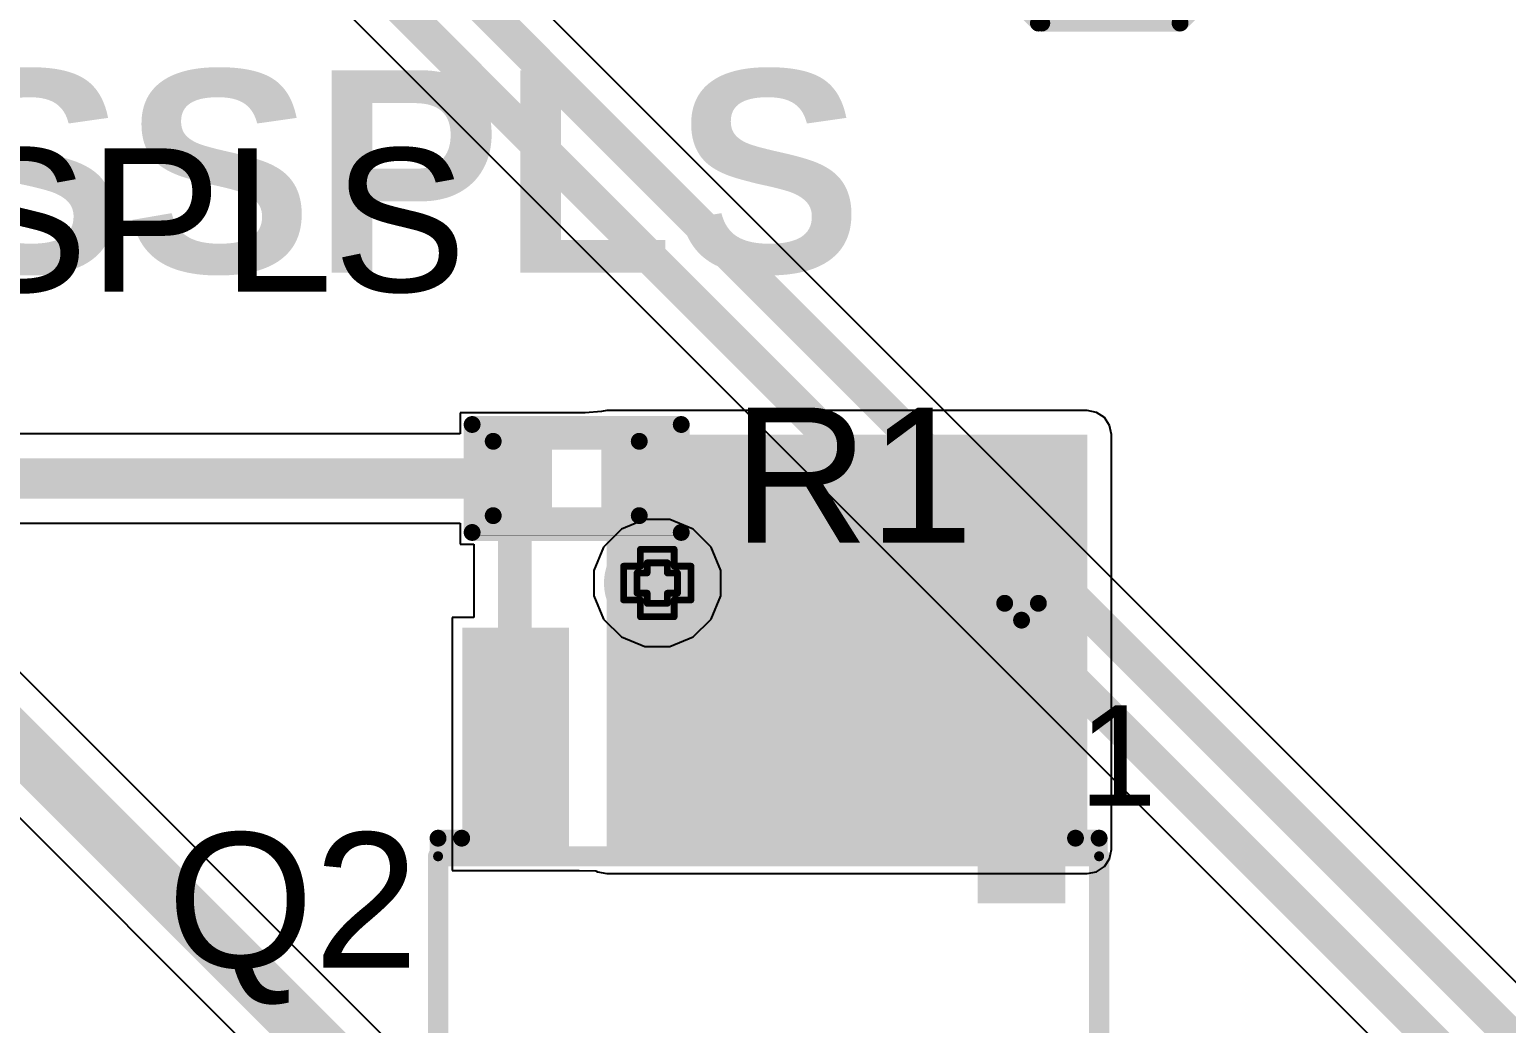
# Model space of a CAD drawing. Header units: inches. Extents: x -0.1 to 17.9, y -0.8 to 4.8.
# Drawn here: x 1.3509 to 1.7888, y 0.8184 to 1.1131 of the extents above; entities that cross this region are included whole.
import ezdxf

# ---------------------------------------------------------------- set-up
doc = ezdxf.new("R2010")
doc.units = ezdxf.units.IN
doc.header["$MEASUREMENT"] = 0
for name, color, linetype in [('Bottom Layer 1', 5, 'Continuous'), ('Bottom Solder', 6, 'Continuous'), ('Drill Drawing', 1, 'Continuous'), ('GND+Signal', 16, 'Continuous'), ('Multi-Layer', 9, 'Continuous'), ('Pad Holes', 156, 'Continuous'), ('PWR+Signal', 76, 'Continuous'), ('Top 3D Body', 56, 'Continuous'), ('Top Layer 1', 1, 'Continuous'), ('Top Overlay', 2, 'Continuous'), ('Top Paste', 8, 'Continuous'), ('Top Solder', 216, 'Continuous'), ('Via Holes', 16, 'Continuous')]:
    doc.layers.add(name, color=color, linetype=linetype)
doc.styles.add('Arial', font='', dxfattribs={"height": 0.2})
doc.styles.add('Arial_Bold', font='', dxfattribs={"height": 0.2})
doc.styles.get('Arial').set_extended_font_data('Arial')
doc.styles.get('Arial_Bold').set_extended_font_data('Arial', bold=True)

# ---------------------------------------------------------------- blocks, each defined once
blk = doc.blocks.new('R___0402_160')
at = {"layer": 'Top Layer 1'}
for points in [[(-0.0275, -0.0125), (-0.0275, 0.0125), (-0.0095, 0.0125), (-0.0095, -0.0125)], [(0.0095, -0.0125), (0.0095, 0.0125), (0.0275, 0.0125), (0.0275, -0.0125)]]:
    blk.add_hatch(color=1, dxfattribs=at).paths.add_polyline_path(points)
at = {"layer": 'Top Paste'}
for points in [[(-0.0275, -0.0125), (-0.0275, 0.0125), (-0.0095, 0.0125), (-0.0095, -0.0125)], [(0.0095, -0.0125), (0.0095, 0.0125), (0.0275, 0.0125), (0.0275, -0.0125)]]:
    blk.add_hatch(color=8, dxfattribs=at).paths.add_polyline_path(points)
at = {"layer": 'Top Solder'}
for points in [[(-0.02967, -0.01467), (-0.02967, 0.01467), (-0.00733, 0.01467), (-0.00733, -0.01467)], [(0.00733, -0.01467), (0.00733, 0.01467), (0.02967, 0.01467), (0.02967, -0.01467)]]:
    blk.add_hatch(color=216, dxfattribs=at).paths.add_polyline_path(points)
at = {"layer": 'Top Overlay'}
for points in [[(-0.031, 0.016, 0.005, 0.005, 0), (0.031, 0.016, 0.005, 0.005, 0)], [(-0.031, -0.016, 0.005, 0.005, 0), (-0.031, 0.016, 0.005, 0.005, 0)], [(0.031, -0.016, 0.005, 0.005, 0), (0.031, 0.016, 0.005, 0.005, 0)], [(-0.031, -0.016, 0.005, 0.005, 0), (0.031, -0.016, 0.005, 0.005, 0)], [(-0.032, -0.017, 0.000127, 0.000127, 0), (0.032, -0.017, 0.000127, 0.000127, 0)]]:
    blk.add_lwpolyline(points, format="xyseb", dxfattribs=at)
for points in [[(-0.03225, 0.016, 0.0025, 0.0025, 1), (-0.02975, 0.016, 0.0025, 0.0025, 1)], [(-0.03225, 0.016, 0.0025, 0.0025, 1), (-0.02975, 0.016, 0.0025, 0.0025, 1)], [(0.02975, 0.016, 0.0025, 0.0025, 1), (0.03225, 0.016, 0.0025, 0.0025, 1)], [(0.02975, 0.016, 0.0025, 0.0025, 1), (0.03225, 0.016, 0.0025, 0.0025, 1)], [(-0.03225, -0.016, 0.0025, 0.0025, 1), (-0.02975, -0.016, 0.0025, 0.0025, 1)], [(-0.03225, -0.016, 0.0025, 0.0025, 1), (-0.02975, -0.016, 0.0025, 0.0025, 1)], [(-0.03203, -0.017, 0.0000635, 0.0000635, 1), (-0.03197, -0.017, 0.0000635, 0.0000635, 1)], [(0.02975, -0.016, 0.0025, 0.0025, 1), (0.03225, -0.016, 0.0025, 0.0025, 1)], [(0.02975, -0.016, 0.0025, 0.0025, 1), (0.03225, -0.016, 0.0025, 0.0025, 1)], [(0.03197, -0.017, 0.0000635, 0.0000635, 1), (0.03203, -0.017, 0.0000635, 0.0000635, 1)]]:
    blk.add_lwpolyline(points, format="xyseb", close=True, dxfattribs=at)
blk = doc.blocks.new('SOIC_8_169')
at = {"layer": 'Top Layer 1'}
for points in [[(-0.07579, 0.08681), (-0.07579, 0.06319), (-0.13681, 0.06319), (-0.13681, 0.08681)], [(0.13681, 0.08681), (0.13681, 0.06319), (0.07579, 0.06319), (0.07579, 0.08681)], [(-0.07579, 0.03681), (-0.07579, 0.01319), (-0.13681, 0.01319), (-0.13681, 0.03681)], [(0.13681, 0.03681), (0.13681, 0.01319), (0.07579, 0.01319), (0.07579, 0.03681)], [(-0.07579, -0.01319), (-0.07579, -0.03681), (-0.13681, -0.03681), (-0.13681, -0.01319)], [(0.13681, -0.01319), (0.13681, -0.03681), (0.07579, -0.03681), (0.07579, -0.01319)], [(-0.07579, -0.06319), (-0.07579, -0.08681), (-0.13681, -0.08681), (-0.13681, -0.06319)], [(0.13681, -0.06319), (0.13681, -0.08681), (0.07579, -0.08681), (0.07579, -0.06319)]]:
    blk.add_hatch(color=1, dxfattribs=at).paths.add_polyline_path(points)
at = {"layer": 'Top Overlay'}
blk.add_hatch(color=2, dxfattribs=at).paths.add_polyline_path([(-0.07201, 0.06201), (-0.05901, 0.06201), (-0.05901, 0.08801), (-0.07201, 0.08801)])
at = {"layer": 'Top Paste'}
for points in [[(-0.07579, 0.08681), (-0.07579, 0.06319), (-0.13681, 0.06319), (-0.13681, 0.08681)], [(0.13681, 0.08681), (0.13681, 0.06319), (0.07579, 0.06319), (0.07579, 0.08681)], [(-0.07579, 0.03681), (-0.07579, 0.01319), (-0.13681, 0.01319), (-0.13681, 0.03681)], [(0.13681, 0.03681), (0.13681, 0.01319), (0.07579, 0.01319), (0.07579, 0.03681)], [(-0.07579, -0.01319), (-0.07579, -0.03681), (-0.13681, -0.03681), (-0.13681, -0.01319)], [(0.13681, -0.01319), (0.13681, -0.03681), (0.07579, -0.03681), (0.07579, -0.01319)], [(-0.07579, -0.06319), (-0.07579, -0.08681), (-0.13681, -0.08681), (-0.13681, -0.06319)], [(0.13681, -0.06319), (0.13681, -0.08681), (0.07579, -0.08681), (0.07579, -0.06319)]]:
    blk.add_hatch(color=8, dxfattribs=at).paths.add_polyline_path(points)
at = {"layer": 'Top Solder'}
for points in [[(-0.07179, 0.09081), (-0.07179, 0.05919), (-0.14081, 0.05919), (-0.14081, 0.09081)], [(0.14081, 0.09081), (0.14081, 0.05919), (0.07179, 0.05919), (0.07179, 0.09081)], [(-0.07179, 0.04081), (-0.07179, 0.00919), (-0.14081, 0.00919), (-0.14081, 0.04081)], [(0.14081, 0.04081), (0.14081, 0.00919), (0.07179, 0.00919), (0.07179, 0.04081)], [(-0.07179, -0.00919), (-0.07179, -0.04081), (-0.14081, -0.04081), (-0.14081, -0.00919)], [(0.14081, -0.00919), (0.14081, -0.04081), (0.07179, -0.04081), (0.07179, -0.00919)], [(-0.07179, -0.05919), (-0.07179, -0.09081), (-0.14081, -0.09081), (-0.14081, -0.05919)], [(0.14081, -0.05919), (0.14081, -0.09081), (0.07179, -0.09081), (0.07179, -0.05919)]]:
    blk.add_hatch(color=216, dxfattribs=at).paths.add_polyline_path(points)
at = {"layer": 'Top Overlay'}
for points in [[(0.07837, 0.098, 0.005, 0.005, 0), (-0.07837, 0.098, 0.005, 0.005, 0)], [(-0.07837, 0.091, 0.005, 0.005, 0), (-0.07837, 0.098, 0.005, 0.005, 0)], [(0.07837, 0.091, 0.005, 0.005, 0), (0.07837, 0.098, 0.005, 0.005, 0)], [(-0.148, 0.07, 0.005, 0.005, 0), (-0.148, 0.08, 0.005, 0.005, 0)], [(-0.143, 0.075, 0.005, 0.005, 0), (-0.148, 0.08, 0.005, 0.005, 0)], [(-0.148, 0.07, 0.005, 0.005, 0), (-0.143, 0.075, 0.005, 0.005, 0)], [(-0.07837, -0.098, 0.005, 0.005, 0), (-0.07837, -0.091, 0.005, 0.005, 0)], [(0.07837, -0.098, 0.005, 0.005, 0), (0.07837, -0.091, 0.005, 0.005, 0)], [(0.07837, -0.098, 0.005, 0.005, 0), (-0.07837, -0.098, 0.005, 0.005, 0)]]:
    blk.add_lwpolyline(points, format="xyseb", dxfattribs=at)
for points in [[(-0.07962, 0.098, 0.0025, 0.0025, 1), (-0.07712, 0.098, 0.0025, 0.0025, 1)], [(-0.07962, 0.098, 0.0025, 0.0025, 1), (-0.07712, 0.098, 0.0025, 0.0025, 1)], [(0.07712, 0.098, 0.0025, 0.0025, 1), (0.07962, 0.098, 0.0025, 0.0025, 1)], [(0.07712, 0.098, 0.0025, 0.0025, 1), (0.07962, 0.098, 0.0025, 0.0025, 1)], [(-0.07962, 0.091, 0.0025, 0.0025, 1), (-0.07712, 0.091, 0.0025, 0.0025, 1)], [(0.07712, 0.091, 0.0025, 0.0025, 1), (0.07962, 0.091, 0.0025, 0.0025, 1)], [(-0.14925, 0.08, 0.0025, 0.0025, 1), (-0.14675, 0.08, 0.0025, 0.0025, 1)], [(-0.14925, 0.08, 0.0025, 0.0025, 1), (-0.14675, 0.08, 0.0025, 0.0025, 1)], [(-0.14425, 0.075, 0.0025, 0.0025, 1), (-0.14175, 0.075, 0.0025, 0.0025, 1)], [(-0.14425, 0.075, 0.0025, 0.0025, 1), (-0.14175, 0.075, 0.0025, 0.0025, 1)], [(-0.14925, 0.07, 0.0025, 0.0025, 1), (-0.14675, 0.07, 0.0025, 0.0025, 1)], [(-0.14925, 0.07, 0.0025, 0.0025, 1), (-0.14675, 0.07, 0.0025, 0.0025, 1)], [(-0.07962, -0.091, 0.0025, 0.0025, 1), (-0.07712, -0.091, 0.0025, 0.0025, 1)], [(0.07712, -0.091, 0.0025, 0.0025, 1), (0.07962, -0.091, 0.0025, 0.0025, 1)], [(-0.07962, -0.098, 0.0025, 0.0025, 1), (-0.07712, -0.098, 0.0025, 0.0025, 1)], [(-0.07962, -0.098, 0.0025, 0.0025, 1), (-0.07712, -0.098, 0.0025, 0.0025, 1)], [(0.07712, -0.098, 0.0025, 0.0025, 1), (0.07962, -0.098, 0.0025, 0.0025, 1)], [(0.07712, -0.098, 0.0025, 0.0025, 1), (0.07962, -0.098, 0.0025, 0.0025, 1)]]:
    blk.add_lwpolyline(points, format="xyseb", close=True, dxfattribs=at)
blk = doc.blocks.new('T____P______TH_1_8___H_________0_92___202')
at = {"layer": 'Bottom Layer 1'}
blk.add_hatch(color=5, dxfattribs=at).paths.add_polyline_path([(0.01772, 0.03543), (-0.01772, 0.03543), (-0.03543, 0.01772), (-0.03543, -0.01772), (-0.01772, -0.03543), (0.01772, -0.03543), (0.03543, -0.01772), (0.03543, 0.01772)])
at = {"layer": 'Bottom Solder'}
blk.add_hatch(color=6, dxfattribs=at).paths.add_polyline_path([(0.01972, 0.03943), (-0.01972, 0.03943), (-0.03943, 0.01972), (-0.03943, -0.01972), (-0.01972, -0.03943), (0.01972, -0.03943), (0.03943, -0.01972), (0.03943, 0.01972)])
at = {"layer": 'GND+Signal'}
blk.add_hatch(color=16, dxfattribs=at).paths.add_polyline_path([(0.01772, 0.03543), (-0.01772, 0.03543), (-0.03543, 0.01772), (-0.03543, -0.01772), (-0.01772, -0.03543), (0.01772, -0.03543), (0.03543, -0.01772), (0.03543, 0.01772)])
at = {"layer": 'Multi-Layer'}
blk.add_hatch(color=9, dxfattribs=at).paths.add_polyline_path([(0.01772, 0.03543), (-0.01772, 0.03543), (-0.03543, 0.01772), (-0.03543, -0.01772), (-0.01772, -0.03543), (0.01772, -0.03543), (0.03543, -0.01772), (0.03543, 0.01772)])
at = {"layer": 'Pad Holes'}
h = blk.add_hatch(color=7, dxfattribs=at)
edge = h.paths.add_edge_path()
edge.add_arc((0, 0), 0.01811, 0, 360)
at = {"layer": 'PWR+Signal'}
blk.add_hatch(color=76, dxfattribs=at).paths.add_polyline_path([(0.01772, 0.03543), (-0.01772, 0.03543), (-0.03543, 0.01772), (-0.03543, -0.01772), (-0.01772, -0.03543), (0.01772, -0.03543), (0.03543, -0.01772), (0.03543, 0.01772)])
at = {"layer": 'Top Layer 1'}
blk.add_hatch(color=1, dxfattribs=at).paths.add_polyline_path([(0.01772, 0.03543), (-0.01772, 0.03543), (-0.03543, 0.01772), (-0.03543, -0.01772), (-0.01772, -0.03543), (0.01772, -0.03543), (0.03543, -0.01772), (0.03543, 0.01772)])
at = {"layer": 'Top Solder'}
blk.add_hatch(color=216, dxfattribs=at).paths.add_polyline_path([(0.01972, 0.03943), (-0.01972, 0.03943), (-0.03943, 0.01972), (-0.03943, -0.01972), (-0.01972, -0.03943), (0.01972, -0.03943), (0.03943, -0.01972), (0.03943, 0.01972)])
at = {"layer": 'Top Overlay'}
for points in [[(-0.041, 0.021, 0.005, 0.005, 0), (-0.02, 0.042, 0.005, 0.005, 0)], [(-0.02, 0.042, 0.005, 0.005, 0), (0.02, 0.042, 0.005, 0.005, 0)], [(0.02, 0.042, 0.005, 0.005, 0), (0.041, 0.021, 0.005, 0.005, 0)], [(-0.041, -0.021, 0.005, 0.005, 0), (-0.041, 0.021, 0.005, 0.005, 0)], [(0.041, -0.021, 0.005, 0.005, 0), (0.041, 0.021, 0.005, 0.005, 0)], [(-0.041, -0.021, 0.005, 0.005, 0), (-0.021, -0.041, 0.005, 0.005, 0)], [(0.021, -0.041, 0.005, 0.005, 0), (0.041, -0.021, 0.005, 0.005, 0)], [(-0.02, -0.041, 0.005, 0.005, 0), (0.021, -0.041, 0.005, 0.005, 0)]]:
    blk.add_lwpolyline(points, format="xyseb", dxfattribs=at)
for points in [[(-0.02125, 0.042, 0.0025, 0.0025, 1), (-0.01875, 0.042, 0.0025, 0.0025, 1)], [(-0.02125, 0.042, 0.0025, 0.0025, 1), (-0.01875, 0.042, 0.0025, 0.0025, 1)], [(0.01875, 0.042, 0.0025, 0.0025, 1), (0.02125, 0.042, 0.0025, 0.0025, 1)], [(0.01875, 0.042, 0.0025, 0.0025, 1), (0.02125, 0.042, 0.0025, 0.0025, 1)], [(-0.04225, 0.021, 0.0025, 0.0025, 1), (-0.03975, 0.021, 0.0025, 0.0025, 1)], [(-0.04225, 0.021, 0.0025, 0.0025, 1), (-0.03975, 0.021, 0.0025, 0.0025, 1)], [(0.03975, 0.021, 0.0025, 0.0025, 1), (0.04225, 0.021, 0.0025, 0.0025, 1)], [(0.03975, 0.021, 0.0025, 0.0025, 1), (0.04225, 0.021, 0.0025, 0.0025, 1)], [(-0.04225, -0.021, 0.0025, 0.0025, 1), (-0.03975, -0.021, 0.0025, 0.0025, 1)], [(-0.04225, -0.021, 0.0025, 0.0025, 1), (-0.03975, -0.021, 0.0025, 0.0025, 1)], [(0.03975, -0.021, 0.0025, 0.0025, 1), (0.04225, -0.021, 0.0025, 0.0025, 1)], [(0.03975, -0.021, 0.0025, 0.0025, 1), (0.04225, -0.021, 0.0025, 0.0025, 1)], [(-0.02225, -0.041, 0.0025, 0.0025, 1), (-0.01975, -0.041, 0.0025, 0.0025, 1)], [(-0.02125, -0.041, 0.0025, 0.0025, 1), (-0.01875, -0.041, 0.0025, 0.0025, 1)], [(0.01975, -0.041, 0.0025, 0.0025, 1), (0.02225, -0.041, 0.0025, 0.0025, 1)], [(0.01975, -0.041, 0.0025, 0.0025, 1), (0.02225, -0.041, 0.0025, 0.0025, 1)]]:
    blk.add_lwpolyline(points, format="xyseb", close=True, dxfattribs=at)

msp = doc.modelspace()

# ---------------------------------------------------------------- hatches: boundary and pattern name
at = {"layer": 'Bottom Layer 1'}
h = msp.add_hatch(color=5, dxfattribs=at)
edge = h.paths.add_edge_path()
edge.add_arc((1.537, 0.949), 0.01181, 0, 360)
at = {"layer": 'Bottom Solder'}
h = msp.add_hatch(color=6, dxfattribs=at)
edge = h.paths.add_edge_path()
edge.add_arc((1.537, 0.949), 0.01581, 0, 360)
at = {"layer": 'GND+Signal'}
h = msp.add_hatch(color=16, dxfattribs=at)
edge = h.paths.add_edge_path()
edge.add_arc((1.537, 0.949), 0.01181, 0, 360)
at = {"layer": 'Pad Holes'}
h = msp.add_hatch(color=7, dxfattribs=at)
edge = h.paths.add_edge_path()
edge.add_arc((1.48835, 0.99102), 0.00125, 0, 360)
h = msp.add_hatch(color=7, dxfattribs=at)
edge = h.paths.add_edge_path()
edge.add_arc((1.53165, 0.99102), 0.00125, 0, 360)
h = msp.add_hatch(color=7, dxfattribs=at)
edge = h.paths.add_edge_path()
edge.add_arc((1.48835, 0.96898), 0.00125, 0, 360)
h = msp.add_hatch(color=7, dxfattribs=at)
edge = h.paths.add_edge_path()
edge.add_arc((1.53165, 0.96898), 0.00125, 0, 360)
h = msp.add_hatch(color=7, dxfattribs=at)
edge = h.paths.add_edge_path()
edge.add_arc((1.472, 0.868), 0.0015, 0, 360)
h = msp.add_hatch(color=7, dxfattribs=at)
edge = h.paths.add_edge_path()
edge.add_arc((1.472, 0.868), 0.0015, 0, 360)
h = msp.add_hatch(color=7, dxfattribs=at)
edge = h.paths.add_edge_path()
edge.add_arc((1.668, 0.868), 0.0015, 0, 360)
h = msp.add_hatch(color=7, dxfattribs=at)
edge = h.paths.add_edge_path()
edge.add_arc((1.668, 0.868), 0.0015, 0, 360)
at = {"layer": 'PWR+Signal'}
h = msp.add_hatch(color=76, dxfattribs=at)
edge = h.paths.add_edge_path()
edge.add_arc((1.537, 0.949), 0.01181, 0, 360)
at = {"layer": 'Top 3D Body'}
h = msp.add_hatch(color=56, dxfattribs=at)
edge = h.paths.add_edge_path()
edge.add_arc((1.48835, 0.99102), 0.00125, 0, 360)
h = msp.add_hatch(color=56, dxfattribs=at)
edge = h.paths.add_edge_path()
edge.add_arc((1.53165, 0.99102), 0.00125, 0, 360)
h = msp.add_hatch(color=56, dxfattribs=at)
edge = h.paths.add_edge_path()
edge.add_arc((1.48835, 0.96898), 0.00125, 0, 360)
h = msp.add_hatch(color=56, dxfattribs=at)
edge = h.paths.add_edge_path()
edge.add_arc((1.53165, 0.96898), 0.00125, 0, 360)
h = msp.add_hatch(color=56, dxfattribs=at)
edge = h.paths.add_edge_path()
edge.add_arc((1.472, 0.868), 0.0015, 0, 360)
h = msp.add_hatch(color=56, dxfattribs=at)
edge = h.paths.add_edge_path()
edge.add_arc((1.472, 0.868), 0.0015, 0, 360)
h = msp.add_hatch(color=56, dxfattribs=at)
edge = h.paths.add_edge_path()
edge.add_arc((1.668, 0.868), 0.0015, 0, 360)
h = msp.add_hatch(color=56, dxfattribs=at)
edge = h.paths.add_edge_path()
edge.add_arc((1.668, 0.868), 0.0015, 0, 360)
at = {"layer": 'Top Layer 1'}
msp.add_hatch(color=1, dxfattribs=at).paths.add_polyline_path([(1.522, 0.87), (1.6645, 0.87), (1.6645, 0.993), (1.522, 0.993)])
h = msp.add_hatch(color=1, dxfattribs=at)
edge = h.paths.add_edge_path()
edge.add_arc((1.537, 0.949), 0.01181, 0, 360)
at = {"layer": 'Via Holes'}
h = msp.add_hatch(color=7, dxfattribs=at)
edge = h.paths.add_edge_path()
edge.add_arc((1.537, 0.949), 0.00591, 0, 360)

# ---------------------------------------------------------------- linework, layer by layer
at = {"layer": 'Bottom Layer 1'}
for p, q in [((1.34902, 1.21411), (1.86377, 0.69937)), ((1.93465, 0.68759), (1.41224, 1.21001)), ((1.63928, 0.63129), (1.24929, 1.02128)), ((1.22319, 1.00413), (1.62213, 0.60519)), ((1.53326, 0.96781), (1.52634, 0.96495)), ((1.54074, 0.96781), (1.53326, 0.96781)), ((1.54766, 0.96495), (1.54074, 0.96781)), ((1.52634, 0.96495), (1.52105, 0.95966)), ((1.55295, 0.95966), (1.54766, 0.96495)), ((1.52105, 0.95966), (1.51819, 0.95274)), ((1.55581, 0.95274), (1.55295, 0.95966)), ((1.51819, 0.95274), (1.51819, 0.94526)), ((1.55581, 0.94526), (1.55581, 0.95274)), ((1.51819, 0.94526), (1.52105, 0.93834)), ((1.55295, 0.93834), (1.55581, 0.94526)), ((1.52105, 0.93834), (1.52634, 0.93305)), ((1.54766, 0.93305), (1.55295, 0.93834)), ((1.52634, 0.93305), (1.53326, 0.93019)), ((1.54074, 0.93019), (1.54766, 0.93305)), ((1.53326, 0.93019), (1.54074, 0.93019))]:
    msp.add_line(p, q, dxfattribs=at)
for points in [[(1.35767, 1.22276, 0.01, 0.01, 0), (1.876, 0.70443, 0.01, 0.01, 0)], [(1.4, 1.20494, 0.01, 0.01, 0), (1.926, 0.67894, 0.01, 0.01, 0)], [(1.234, 1.01494, 0.016, 0.016, 0), (1.63294, 0.616, 0.016, 0.016, 0)]]:
    msp.add_lwpolyline(points, format="xyseb", dxfattribs=at)
at = {"layer": 'Drill Drawing'}
for points in [[(1.532, 0.954, 0.002, 0.002, 0), (1.532, 0.959, 0.002, 0.002, 0)], [(1.532, 0.959, 0.002, 0.002, 0), (1.542, 0.959, 0.002, 0.002, 0)], [(1.542, 0.954, 0.002, 0.002, 0), (1.542, 0.959, 0.002, 0.002, 0)], [(1.527, 0.944, 0.002, 0.002, 0), (1.527, 0.954, 0.002, 0.002, 0)], [(1.527, 0.954, 0.002, 0.002, 0), (1.532, 0.954, 0.002, 0.002, 0)], [(1.534, 0.952, 0.002, 0.002, 0), (1.534, 0.955, 0.002, 0.002, 0)], [(1.534, 0.955, 0.002, 0.002, 0), (1.54, 0.955, 0.002, 0.002, 0)], [(1.54, 0.952, 0.002, 0.002, 0), (1.54, 0.955, 0.002, 0.002, 0)], [(1.542, 0.954, 0.002, 0.002, 0), (1.547, 0.954, 0.002, 0.002, 0)], [(1.547, 0.944, 0.002, 0.002, 0), (1.547, 0.954, 0.002, 0.002, 0)], [(1.531, 0.946, 0.002, 0.002, 0), (1.531, 0.952, 0.002, 0.002, 0)], [(1.531, 0.952, 0.002, 0.002, 0), (1.534, 0.952, 0.002, 0.002, 0)], [(1.54, 0.952, 0.002, 0.002, 0), (1.543, 0.952, 0.002, 0.002, 0)], [(1.543, 0.946, 0.002, 0.002, 0), (1.543, 0.952, 0.002, 0.002, 0)], [(1.531, 0.946, 0.002, 0.002, 0), (1.534, 0.946, 0.002, 0.002, 0)], [(1.534, 0.943, 0.002, 0.002, 0), (1.534, 0.946, 0.002, 0.002, 0)], [(1.54, 0.946, 0.002, 0.002, 0), (1.543, 0.946, 0.002, 0.002, 0)], [(1.54, 0.943, 0.002, 0.002, 0), (1.54, 0.946, 0.002, 0.002, 0)], [(1.527, 0.944, 0.002, 0.002, 0), (1.532, 0.944, 0.002, 0.002, 0)], [(1.532, 0.939, 0.002, 0.002, 0), (1.532, 0.944, 0.002, 0.002, 0)], [(1.534, 0.943, 0.002, 0.002, 0), (1.54, 0.943, 0.002, 0.002, 0)], [(1.542, 0.944, 0.002, 0.002, 0), (1.547, 0.944, 0.002, 0.002, 0)], [(1.542, 0.939, 0.002, 0.002, 0), (1.542, 0.944, 0.002, 0.002, 0)], [(1.532, 0.939, 0.002, 0.002, 0), (1.542, 0.939, 0.002, 0.002, 0)]]:
    msp.add_lwpolyline(points, format="xyseb", dxfattribs=at)
for points in [[(1.5315, 0.959, 0.001, 0.001, 1), (1.5325, 0.959, 0.001, 0.001, 1)], [(1.5315, 0.959, 0.001, 0.001, 1), (1.5325, 0.959, 0.001, 0.001, 1)], [(1.5415, 0.959, 0.001, 0.001, 1), (1.5425, 0.959, 0.001, 0.001, 1)], [(1.5415, 0.959, 0.001, 0.001, 1), (1.5425, 0.959, 0.001, 0.001, 1)], [(1.5265, 0.954, 0.001, 0.001, 1), (1.5275, 0.954, 0.001, 0.001, 1)], [(1.5265, 0.954, 0.001, 0.001, 1), (1.5275, 0.954, 0.001, 0.001, 1)], [(1.5315, 0.954, 0.001, 0.001, 1), (1.5325, 0.954, 0.001, 0.001, 1)], [(1.5315, 0.954, 0.001, 0.001, 1), (1.5325, 0.954, 0.001, 0.001, 1)], [(1.5335, 0.955, 0.001, 0.001, 1), (1.5345, 0.955, 0.001, 0.001, 1)], [(1.5335, 0.955, 0.001, 0.001, 1), (1.5345, 0.955, 0.001, 0.001, 1)], [(1.5395, 0.955, 0.001, 0.001, 1), (1.5405, 0.955, 0.001, 0.001, 1)], [(1.5395, 0.955, 0.001, 0.001, 1), (1.5405, 0.955, 0.001, 0.001, 1)], [(1.5415, 0.954, 0.001, 0.001, 1), (1.5425, 0.954, 0.001, 0.001, 1)], [(1.5415, 0.954, 0.001, 0.001, 1), (1.5425, 0.954, 0.001, 0.001, 1)], [(1.5465, 0.954, 0.001, 0.001, 1), (1.5475, 0.954, 0.001, 0.001, 1)], [(1.5465, 0.954, 0.001, 0.001, 1), (1.5475, 0.954, 0.001, 0.001, 1)], [(1.5305, 0.952, 0.001, 0.001, 1), (1.5315, 0.952, 0.001, 0.001, 1)], [(1.5305, 0.952, 0.001, 0.001, 1), (1.5315, 0.952, 0.001, 0.001, 1)], [(1.5335, 0.952, 0.001, 0.001, 1), (1.5345, 0.952, 0.001, 0.001, 1)], [(1.5335, 0.952, 0.001, 0.001, 1), (1.5345, 0.952, 0.001, 0.001, 1)], [(1.5395, 0.952, 0.001, 0.001, 1), (1.5405, 0.952, 0.001, 0.001, 1)], [(1.5395, 0.952, 0.001, 0.001, 1), (1.5405, 0.952, 0.001, 0.001, 1)], [(1.5425, 0.952, 0.001, 0.001, 1), (1.5435, 0.952, 0.001, 0.001, 1)], [(1.5425, 0.952, 0.001, 0.001, 1), (1.5435, 0.952, 0.001, 0.001, 1)], [(1.5305, 0.946, 0.001, 0.001, 1), (1.5315, 0.946, 0.001, 0.001, 1)], [(1.5305, 0.946, 0.001, 0.001, 1), (1.5315, 0.946, 0.001, 0.001, 1)], [(1.5335, 0.946, 0.001, 0.001, 1), (1.5345, 0.946, 0.001, 0.001, 1)], [(1.5335, 0.946, 0.001, 0.001, 1), (1.5345, 0.946, 0.001, 0.001, 1)], [(1.5395, 0.946, 0.001, 0.001, 1), (1.5405, 0.946, 0.001, 0.001, 1)], [(1.5395, 0.946, 0.001, 0.001, 1), (1.5405, 0.946, 0.001, 0.001, 1)], [(1.5425, 0.946, 0.001, 0.001, 1), (1.5435, 0.946, 0.001, 0.001, 1)], [(1.5425, 0.946, 0.001, 0.001, 1), (1.5435, 0.946, 0.001, 0.001, 1)], [(1.5265, 0.944, 0.001, 0.001, 1), (1.5275, 0.944, 0.001, 0.001, 1)], [(1.5265, 0.944, 0.001, 0.001, 1), (1.5275, 0.944, 0.001, 0.001, 1)], [(1.5315, 0.944, 0.001, 0.001, 1), (1.5325, 0.944, 0.001, 0.001, 1)], [(1.5315, 0.944, 0.001, 0.001, 1), (1.5325, 0.944, 0.001, 0.001, 1)], [(1.5335, 0.943, 0.001, 0.001, 1), (1.5345, 0.943, 0.001, 0.001, 1)], [(1.5335, 0.943, 0.001, 0.001, 1), (1.5345, 0.943, 0.001, 0.001, 1)], [(1.5395, 0.943, 0.001, 0.001, 1), (1.5405, 0.943, 0.001, 0.001, 1)], [(1.5395, 0.943, 0.001, 0.001, 1), (1.5405, 0.943, 0.001, 0.001, 1)], [(1.5415, 0.944, 0.001, 0.001, 1), (1.5425, 0.944, 0.001, 0.001, 1)], [(1.5415, 0.944, 0.001, 0.001, 1), (1.5425, 0.944, 0.001, 0.001, 1)], [(1.5465, 0.944, 0.001, 0.001, 1), (1.5475, 0.944, 0.001, 0.001, 1)], [(1.5465, 0.944, 0.001, 0.001, 1), (1.5475, 0.944, 0.001, 0.001, 1)], [(1.5315, 0.939, 0.001, 0.001, 1), (1.5325, 0.939, 0.001, 0.001, 1)], [(1.5315, 0.939, 0.001, 0.001, 1), (1.5325, 0.939, 0.001, 0.001, 1)], [(1.5415, 0.939, 0.001, 0.001, 1), (1.5425, 0.939, 0.001, 0.001, 1)], [(1.5415, 0.939, 0.001, 0.001, 1), (1.5425, 0.939, 0.001, 0.001, 1)]]:
    msp.add_lwpolyline(points, format="xyseb", close=True, dxfattribs=at)
at = {"layer": 'GND+Signal'}
for p, q in [((1.53326, 0.96781), (1.52634, 0.96495)), ((1.54074, 0.96781), (1.53326, 0.96781)), ((1.54766, 0.96495), (1.54074, 0.96781)), ((1.52634, 0.96495), (1.52105, 0.95966)), ((1.55295, 0.95966), (1.54766, 0.96495)), ((1.52105, 0.95966), (1.51819, 0.95274)), ((1.55581, 0.95274), (1.55295, 0.95966)), ((1.51819, 0.95274), (1.51819, 0.94526)), ((1.55581, 0.94526), (1.55581, 0.95274)), ((1.51819, 0.94526), (1.52105, 0.93834)), ((1.55295, 0.93834), (1.55581, 0.94526)), ((1.52105, 0.93834), (1.52634, 0.93305)), ((1.54766, 0.93305), (1.55295, 0.93834)), ((1.52634, 0.93305), (1.53326, 0.93019)), ((1.54074, 0.93019), (1.54766, 0.93305)), ((1.53326, 0.93019), (1.54074, 0.93019))]:
    msp.add_line(p, q, dxfattribs=at)
at = {"layer": 'Top 3D Body'}
for points in [[(1.48835, 0.99102, 0.005, 0.005, 0), (1.53165, 0.99102, 0.005, 0.005, 0)], [(1.48835, 0.96898, 0.005, 0.005, 0), (1.53165, 0.96898, 0.005, 0.005, 0)], [(1.472, 0.712, 0.006, 0.006, 0), (1.472, 0.868, 0.006, 0.006, 0)], [(1.472, 0.868, 0.006, 0.006, 0), (1.668, 0.868, 0.006, 0.006, 0)], [(1.668, 0.712, 0.006, 0.006, 0), (1.668, 0.868, 0.006, 0.006, 0)]]:
    msp.add_lwpolyline(points, format="xyseb", dxfattribs=at)
for points in [[(1.4871, 0.99102, 0.0025, 0.0025, 1), (1.4896, 0.99102, 0.0025, 0.0025, 1)], [(1.5304, 0.99102, 0.0025, 0.0025, 1), (1.5329, 0.99102, 0.0025, 0.0025, 1)], [(1.4871, 0.96898, 0.0025, 0.0025, 1), (1.4896, 0.96898, 0.0025, 0.0025, 1)], [(1.5304, 0.96898, 0.0025, 0.0025, 1), (1.5329, 0.96898, 0.0025, 0.0025, 1)], [(1.4705, 0.868, 0.003, 0.003, 1), (1.4735, 0.868, 0.003, 0.003, 1)], [(1.4705, 0.868, 0.003, 0.003, 1), (1.4735, 0.868, 0.003, 0.003, 1)], [(1.6665, 0.868, 0.003, 0.003, 1), (1.6695, 0.868, 0.003, 0.003, 1)], [(1.6665, 0.868, 0.003, 0.003, 1), (1.6695, 0.868, 0.003, 0.003, 1)]]:
    msp.add_lwpolyline(points, format="xyseb", close=True, dxfattribs=at)
at = {"layer": 'Top Layer 1'}
for p, q in [((1.5106, 0.9995), (1.4786, 0.9995)), ((1.4786, 0.9995), (1.4786, 0.99325)), ((1.5156, 0.9995), (1.5106, 0.9995)), ((1.5106, 0.9995), (1.5106, 0.9995)), ((1.52047, 0.99983), (1.5156, 0.9995)), ((1.5156, 0.9995), (1.5156, 0.9995)), ((1.522, 1.00014), (1.52047, 0.99983)), ((1.6645, 1.00014), (1.522, 1.00014)), ((1.66723, 0.99959), (1.6645, 1.00014)), ((1.66955, 0.99805), (1.66723, 0.99959)), ((1.67109, 0.99573), (1.66955, 0.99805)), ((1.67164, 0.993), (1.67109, 0.99573)), ((1.4786, 0.99325), (1.281, 0.99325)), ((1.67164, 0.87), (1.67164, 0.993)), ((1.28649, 0.96675), (1.4786, 0.96675)), ((1.4786, 0.96675), (1.4786, 0.9605)), ((1.4786, 0.9605), (1.48257, 0.9605)), ((1.48257, 0.9605), (1.48257, 0.93881)), ((1.48257, 0.93881), (1.47619, 0.93881)), ((1.47619, 0.93881), (1.47619, 0.86379)), ((1.66955, 0.86495), (1.67109, 0.86727)), ((1.67109, 0.86727), (1.67164, 0.87)), ((1.47619, 0.86379), (1.51172, 0.86379)), ((1.51172, 0.86379), (1.51381, 0.86379)), ((1.51381, 0.86379), (1.51879, 0.86373)), ((1.51879, 0.86373), (1.51927, 0.86341)), ((1.51927, 0.86341), (1.522, 0.86286)), ((1.522, 0.86286), (1.6645, 0.86286)), ((1.6645, 0.86286), (1.66723, 0.86341)), ((1.66723, 0.86341), (1.66955, 0.86495))]:
    msp.add_line(p, q, dxfattribs=at)
for points in [[(1.281, 0.98, 0.012, 0.012, 0), (1.4946, 0.98, 0.012, 0.012, 0)], [(1.4946, 0.98, 0.01, 0.01, 0), (1.4948, 0.9798, 0.01, 0.01, 0)], [(1.4948, 0.9002, 0.01, 0.01, 0), (1.4948, 0.9798, 0.01, 0.01, 0)], [(1.4948, 0.9002, 0.01, 0.01, 0), (1.496, 0.899, 0.01, 0.01, 0)]]:
    msp.add_lwpolyline(points, format="xyseb", dxfattribs=at)
for points in [[(1.4916, 0.98, 0.006, 0.006, 1), (1.4976, 0.98, 0.006, 0.006, 1)], [(1.4921, 0.98, 0.005, 0.005, 1), (1.4971, 0.98, 0.005, 0.005, 1)], [(1.4923, 0.9798, 0.005, 0.005, 1), (1.4973, 0.9798, 0.005, 0.005, 1)], [(1.4923, 0.9798, 0.005, 0.005, 1), (1.4973, 0.9798, 0.005, 0.005, 1)], [(1.4923, 0.9002, 0.005, 0.005, 1), (1.4973, 0.9002, 0.005, 0.005, 1)], [(1.4923, 0.9002, 0.005, 0.005, 1), (1.4973, 0.9002, 0.005, 0.005, 1)], [(1.4935, 0.899, 0.005, 0.005, 1), (1.4985, 0.899, 0.005, 0.005, 1)]]:
    msp.add_lwpolyline(points, format="xyseb", close=True, dxfattribs=at)

# ---------------------------------------------------------------- block references
for name, p in [('T____P______TH_1_8___H_________0_92___202', (1.671, 1.156)), ('R___0402_160', (1.5131, 0.98))]:
    msp.add_blockref(name, p)
at = {"rotation": 270}
msp.add_blockref('SOIC_8_169', (1.57, 0.795), dxfattribs=at)

# ---------------------------------------------------------------- texts
at = {"layer": 'Top 3D Body', "style": 'Arial'}
msp.add_text('GNSSPLS', height=0.0425, dxfattribs=at).set_placement((1.2, 1.03536))
msp.add_text('1', height=0.02975, rotation=360, dxfattribs=at).set_placement((1.662, 0.883))
at = {"layer": 'Top Overlay'}
for s, height, style, p in [('GNSSPLS', 0.06, 'Arial_Bold', (1.19733, 1.04103)), ('R1', 0.04, 'Arial', (1.55934, 0.96101)), ('Q2', 0.04, 'Arial', (1.39168, 0.83501))]:
    msp.add_text(s, height=height, dxfattribs=dict(at, style=style)).set_placement(p)

doc.saveas('drawing.dxf')
